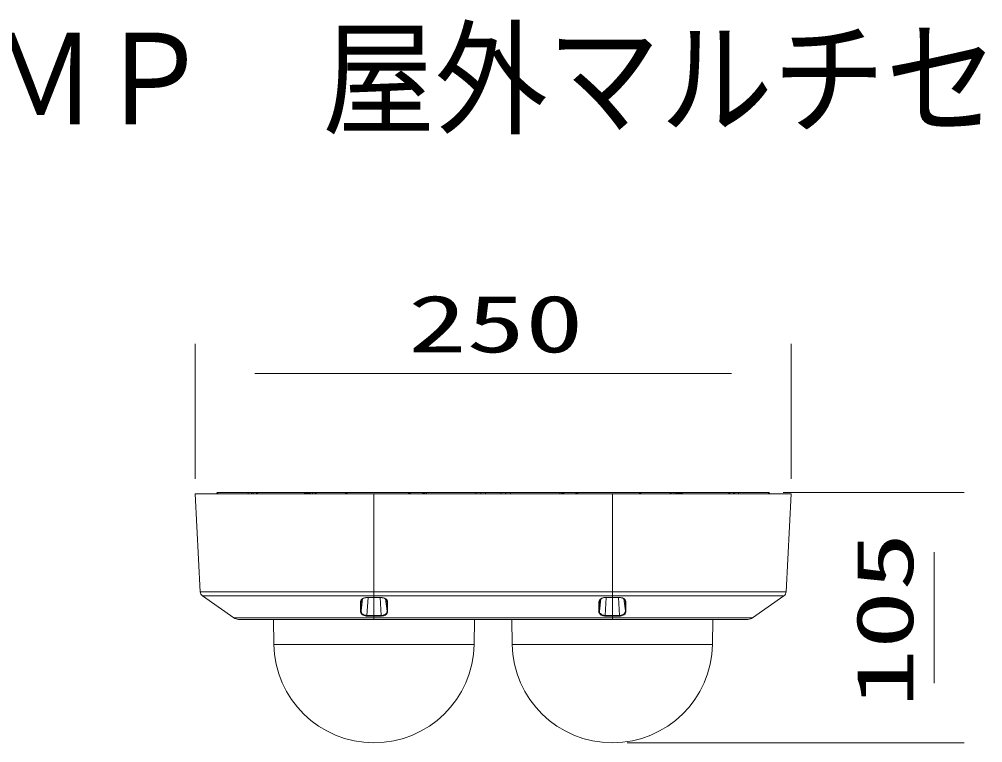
# Model space of a CAD drawing. Units: millimetres on the paper. Extents: x -63 to 65, y -58 to 59.
# Drawn here: x -19.89 to 20.52, y 28.86 to 59.23 of the extents above; entities that cross this region are included whole.
import ezdxf
from ezdxf.enums import TextEntityAlignment as Align

# ---------------------------------------------------------------- set-up
doc = ezdxf.new("R2010")
doc.units = ezdxf.units.MM
doc.layers.add('0-0_MOJI1', color=7, linetype='Continuous')
doc.layers.add('0-2_GAIKEI', color=4, linetype='Continuous', lineweight=9)
doc.layers.add('0-3_SUNPO', color=7, linetype='Continuous', lineweight=9)
doc.styles.add('ＭＳ ゴシック', font='')
doc.styles.get('ＭＳ ゴシック').set_extended_font_data('MS Gothic')

msp = doc.modelspace()

# ---------------------------------------------------------------- linework, layer by layer
at = {"layer": '0-2_GAIKEI', "color": 7}
for p, q in [((12.488, 39.309), (-12.512, 39.309)), ((-12.296, 35.199), (-12.512, 39.309)), ((12.273, 35.199), (12.488, 39.309)), ((-10.89, 34.1), (-12.2, 35.024)), ((10.866, 34.1), (12.176, 35.024)), ((-10.699, 34.039), (10.675, 34.039)), ((-9.211, 32.986), (-9.23, 34.039)), ((-0.812, 32.986), (-0.794, 34.039)), ((-0.517, 34.039), (-0.517, 34.037)), ((0.103, 34.037), (-0.517, 34.037)), ((-0.193, 34.039), (-0.193, 34.037)), ((0.103, 34.039), (0.103, 34.037)), ((0.213, 34.039), (0.213, 34.037)), ((0.771, 34.037), (0.213, 34.037)), ((0.537, 34.039), (0.537, 34.037)), ((0.789, 32.986), (0.77, 34.039)), ((9.188, 32.986), (9.206, 34.039))]:
    msp.add_line(p, q, dxfattribs=at)
at = {"layer": '0-2_GAIKEI'}
for p, q in [((-11.556, 39.359), (-10.296, 39.359)), ((-11.556, 39.359), (-11.556, 39.309)), ((-10.296, 39.359), (-10.152, 39.359)), ((-10.296, 39.309), (-10.296, 39.359)), ((-10.085, 39.359), (-10.152, 39.359)), ((-10.152, 39.309), (-10.152, 39.359)), ((-10.085, 39.359), (-9.927, 39.359)), ((-10.085, 39.309), (-10.085, 39.359)), ((-9.934, 39.359), (-9.902, 39.359)), ((-9.934, 39.309), (-9.934, 39.359)), ((-9.902, 39.359), (-7.589, 39.359)), ((-9.902, 39.309), (-9.902, 39.359)), ((-7.7, 39.319), (-7.924, 39.319)), ((-6.249, 39.359), (-7.589, 39.359)), ((-7.589, 39.359), (-7.589, 39.309)), ((-6.249, 39.359), (-3.426, 39.359)), ((-5.012, 39.309), (-5.012, 34.957)), ((-2.811, 39.359), (-2.811, 39.309)), ((-0.737, 39.359), (-0.537, 39.359)), ((-0.737, 39.359), (-0.737, 39.309)), ((-0.537, 39.359), (-0.437, 39.359)), ((-0.537, 39.359), (-0.537, 39.309)), ((-0.437, 39.359), (-0.337, 39.359)), ((-0.337, 39.359), (0.313, 39.359)), ((-0.337, 39.309), (-0.337, 39.359)), ((0.313, 39.359), (0.413, 39.359)), ((0.313, 39.309), (0.313, 39.359)), ((0.413, 39.359), (0.513, 39.359)), ((0.513, 39.359), (0.713, 39.359)), ((0.513, 39.359), (0.513, 39.309)), ((2.788, 39.359), (0.713, 39.359)), ((0.713, 39.359), (0.713, 39.309)), ((2.788, 39.359), (3.403, 39.359)), ((2.788, 39.359), (2.788, 39.309)), ((6.225, 39.359), (3.403, 39.359)), ((4.988, 34.953), (4.988, 39.309)), ((6.225, 39.359), (7.565, 39.359)), ((7.565, 39.359), (9.878, 39.359)), ((7.565, 39.359), (7.565, 39.309)), ((7.9, 39.319), (7.676, 39.319)), ((9.878, 39.359), (9.91, 39.359)), ((9.878, 39.359), (9.878, 39.309)), ((9.91, 39.359), (10.062, 39.359)), ((9.91, 39.359), (9.91, 39.309)), ((10.062, 39.359), (10.129, 39.359)), ((10.062, 39.309), (10.062, 39.359)), ((10.129, 39.359), (10.273, 39.359)), ((10.129, 39.359), (10.129, 39.309)), ((10.273, 39.359), (11.532, 39.359)), ((10.273, 39.359), (10.273, 39.309)), ((11.532, 39.359), (11.532, 39.309)), ((-12.296, 35.199), (12.273, 35.199)), ((-12.2, 35.024), (12.176, 35.024)), ((-5.556, 34.394), (-5.489, 34.902)), ((-5.554, 34.794), (-5.546, 34.836)), ((-5.307, 34.203), (-5.263, 34.952)), ((-5.012, 34.957), (-5.012, 34.953)), ((-4.466, 34.787), (-4.476, 34.833)), ((4.441, 34.385), (4.508, 34.899)), ((4.443, 34.787), (4.453, 34.833)), ((4.687, 34.202), (4.731, 34.952)), ((4.689, 34.952), (4.689, 34.956)), ((4.988, 34.203), (4.988, 34.953)), ((5.283, 34.203), (5.24, 34.952)), ((5.533, 34.394), (5.465, 34.902)), ((5.531, 34.794), (5.522, 34.836)), ((-10.89, 34.1), (10.866, 34.1)), ((-5.012, 34.176), (-5.012, 34.203)), ((-5.012, 34.176), (-5.012, 34.039)), ((4.687, 34.202), (4.686, 34.176)), ((4.686, 34.176), (4.988, 34.176)), ((4.988, 34.203), (4.988, 34.039)), ((4.988, 34.203), (5.283, 34.203)), ((-9.211, 32.986), (-0.812, 32.986)), ((0.789, 32.986), (9.188, 32.986))]:
    msp.add_line(p, q, dxfattribs=at)
for points in [[(-11.556, 39.359), (-11.567, 39.358), (-11.579, 39.352), (-11.589, 39.345), (-11.599, 39.335), (-11.617, 39.309)], [(-11.556, 39.359), (-11.569, 39.357), (-11.583, 39.35), (-11.596, 39.339)], [(-0.737, 39.359), (-2.811, 39.359), (-3.426, 39.359)], [(11.532, 39.359), (11.543, 39.358), (11.556, 39.352), (11.566, 39.345), (11.575, 39.335), (11.593, 39.309)], [(11.532, 39.359), (11.543, 39.358), (11.556, 39.352), (11.566, 39.345), (11.575, 39.335), (11.593, 39.309)], [(-5.317, 34.955), (-5.357, 34.952), (-5.402, 34.945), (-5.445, 34.931), (-5.485, 34.913), (-5.519, 34.889), (-5.534, 34.875), (-5.546, 34.861), (-5.563, 34.835), (-5.574, 34.807), (-5.578, 34.779)], [(-5.316, 34.951), (-5.369, 34.947), (-5.413, 34.937), (-5.454, 34.922), (-5.489, 34.902), (-5.514, 34.881), (-5.532, 34.86), (-5.546, 34.834), (-5.551, 34.818)], [(-5.307, 34.203), (-5.012, 34.203), (-5.012, 34.953)], [(-5.012, 34.203), (-4.71, 34.202), (-4.754, 34.952)], [(-5.012, 34.176), (-4.71, 34.176), (-4.71, 34.202), (-4.671, 34.205), (-4.632, 34.212), (-4.596, 34.223), (-4.563, 34.238), (-4.534, 34.258), (-4.509, 34.28), (-4.49, 34.305), (-4.476, 34.331), (-4.468, 34.358), (-4.465, 34.385), (-4.532, 34.899)], [(-4.443, 34.772), (-4.444, 34.782), (-4.45, 34.812), (-4.464, 34.841), (-4.485, 34.868), (-4.512, 34.893), (-4.545, 34.914), (-4.581, 34.931), (-4.621, 34.944), (-4.665, 34.952), (-4.713, 34.956), (-4.713, 34.952)], [(-4.713, 34.952), (-4.662, 34.948), (-4.614, 34.938), (-4.57, 34.921), (-4.537, 34.902), (-4.509, 34.88), (-4.489, 34.857), (-4.476, 34.832), (-4.47, 34.814)], [(4.689, 34.956), (4.68, 34.955), (4.631, 34.951), (4.585, 34.941), (4.542, 34.925), (4.502, 34.903), (4.47, 34.877), (4.456, 34.862), (4.445, 34.847), (4.43, 34.82), (4.421, 34.791), (4.419, 34.772)], [(4.446, 34.814), (4.456, 34.839), (4.47, 34.863), (4.492, 34.886), (4.52, 34.906), (4.553, 34.924), (4.597, 34.94), (4.644, 34.949), (4.689, 34.952)], [(5.555, 34.779), (5.55, 34.808), (5.539, 34.836), (5.525, 34.858), (5.508, 34.878), (5.487, 34.896), (5.469, 34.908), (5.449, 34.919), (5.407, 34.937), (5.361, 34.948), (5.314, 34.954), (5.293, 34.955)], [(5.527, 34.818), (5.519, 34.843), (5.502, 34.869), (5.479, 34.892), (5.452, 34.911), (5.414, 34.929), (5.372, 34.942), (5.321, 34.95), (5.293, 34.951)], [(-5.58, 34.379), (-5.579, 34.363), (-5.575, 34.338), (-5.566, 34.314), (-5.553, 34.292), (-5.541, 34.276), (-5.527, 34.26), (-5.495, 34.233), (-5.461, 34.213), (-5.425, 34.197), (-5.386, 34.186), (-5.347, 34.179), (-5.307, 34.177)], [(-5.556, 34.394), (-5.552, 34.363), (-5.541, 34.332), (-5.524, 34.303), (-5.501, 34.277), (-5.474, 34.254), (-5.44, 34.234), (-5.403, 34.218), (-5.364, 34.208), (-5.324, 34.203), (-5.307, 34.203)], [(-4.71, 34.176), (-4.695, 34.177), (-4.649, 34.181), (-4.605, 34.191), (-4.564, 34.206), (-4.529, 34.226), (-4.499, 34.249), (-4.474, 34.275), (-4.456, 34.304), (-4.446, 34.334), (-4.442, 34.364), (-4.442, 34.369)], [(4.419, 34.369), (4.419, 34.352), (4.422, 34.333), (4.428, 34.314), (4.442, 34.287), (4.462, 34.261), (4.488, 34.238), (4.519, 34.218), (4.554, 34.201), (4.59, 34.189), (4.629, 34.181), (4.669, 34.177), (4.686, 34.176)], [(4.441, 34.385), (4.444, 34.357), (4.453, 34.33), (4.467, 34.304), (4.486, 34.28), (4.514, 34.255), (4.546, 34.235), (4.584, 34.219), (4.624, 34.208), (4.666, 34.203), (4.687, 34.202), (4.988, 34.203)], [(5.283, 34.203), (5.318, 34.205), (5.362, 34.213), (5.404, 34.228), (5.443, 34.249), (5.461, 34.262), (5.478, 34.277), (5.492, 34.292), (5.504, 34.308), (5.517, 34.33), (5.526, 34.354), (5.532, 34.378), (5.533, 34.394)], [(5.283, 34.177), (5.323, 34.179), (5.363, 34.186), (5.401, 34.197), (5.438, 34.213), (5.471, 34.234), (5.504, 34.261), (5.517, 34.276), (5.529, 34.292), (5.542, 34.315), (5.551, 34.339), (5.556, 34.363), (5.556, 34.379)]]:
    msp.add_lwpolyline(points, dxfattribs=at)
at = {"layer": '0-2_GAIKEI', "color": 7}
msp.add_lwpolyline([(-0.675, 34.039), (-0.675, 34.037), (-0.794, 34.037)], dxfattribs=at)
at = {"layer": '0-2_GAIKEI'}
for centre, radius, start, end in [((-7.924, 39.219), 0.1, 90, 115.8453), ((-7.7, 39.219), 0.1, 64.1489, 90), ((-7.59, 39.02), 0.34, 58.4858, 89.8305), ((-2.812, 38.979), 0.38, 89.8166, 119.6835), ((2.789, 38.979), 0.38, 60.3165, 90.1834), ((7.566, 39.02), 0.34, 90.1695, 121.5142), ((7.676, 39.219), 0.1, 90, 115.8514), ((7.9, 39.219), 0.1, 64.1547, 90), ((7.253, 34.537), 12.833, 178.9182, 180.7053), ((3.427, 34.556), 8.985, 178.4883, 181.0362), ((-5.424, 34.789), 0.13, 167.0287, 178.0554), ((-5.018, 10.601), 24.356, 89.9855, 90.7034), ((-5.018, 11.944), 23.009, 89.9853, 90.7434), ((-5.309, 34.954), 0.0074, 180, 204.3003), ((-5.03, -10.122), 45.079, 89.5963, 89.9762), ((-5.029, -5.548), 40.501, 89.5526, 89.9752), ((-4.596, 34.784), 0.129, 1.3386, 13.5505), ((-20.343, 34.538), 15.879, 359.4505, 0.9002), ((-39.176, 34.513), 34.734, 359.7637, 0.4278), ((39.232, 34.512), 34.814, 179.5728, 180.2354), ((20.324, 34.538), 15.883, 179.1, 180.5493), ((4.572, 34.784), 0.129, 166.4495, 178.6615), ((5.006, -5.673), 40.626, 90.0255, 90.4468), ((5.008, -10.355), 45.311, 90.0244, 90.4024), ((4.994, 10.582), 24.375, 89.2965, 90.0138), ((4.994, 11.935), 23.019, 89.2566, 90.0143), ((5.286, 34.954), 0.0074, 335.6926, 0), ((5.401, 34.789), 0.13, 1.9447, 12.9741), ((-3.445, 34.557), 8.979, 358.9614, 1.5109), ((-7.276, 34.536), 12.833, 359.2959, 1.083), ((-4.728, 34.198), 0.579, 179.4998, 182.064), ((-5.051, 102.306), 68.13, 269.78491, 270.03284), ((5.028, 101.643), 67.466, 269.96662, 270.21701), ((4.702, 34.198), 0.582, 357.9537, 0.5068)]:
    msp.add_arc(centre, radius, start, end, dxfattribs=at)
at = {"layer": '0-2_GAIKEI', "color": 7}
for centre, radius, start, end in [((-12.068, 35.211), 0.229, 183, 234.8062), ((12.044, 35.211), 0.229, 305.1938, 357), ((-10.699, 34.37), 0.331, 234.8062, 270), ((10.675, 34.37), 0.331, 270, 305.1938), ((-5.012, 33.059), 4.2, 181, 359), ((4.988, 33.059), 4.2, 181, 359)]:
    msp.add_arc(centre, radius, start, end, dxfattribs=at)
at = {"layer": '0-2_GAIKEI'}
for centre, major_axis, ratio, start_param, end_param in [((-6.249, 39.039), (0, -0.32), 0.707107, 2.575022, 3.141593), ((-3.426, 39.039), (0, -0.32), 0.906308, 3.14159, 3.708157), ((3.403, 39.039), (0, -0.32), 0.906308, 2.575028, 3.141595), ((6.225, 39.039), (0, -0.32), 0.707107, 3.141593, 3.708164), ((-5.577, 34.798), (0.0233, 0), 0.818495, 4.689686, 6.085928), ((-4.443, 34.792), (0.0242, 0), 0.817137, 3.35893, 4.696818), ((4.419, 34.792), (0.0242, 0), 0.817158, 4.727877, 6.065871), ((5.553, 34.798), (0.0233, 0), 0.818495, 3.338891, 4.735122), ((-5.578, 34.397), (0.0227, 0), 0.818016, 4.647311, 6.094576), ((-4.442, 34.388), (0.0233, 0), 0.8172, 3.317508, 4.719312), ((4.419, 34.388), (0.0233, 0), 0.817197, 4.705559, 6.107415), ((5.555, 34.397), (0.0227, 0), 0.818015, 3.330212, 4.777472)]:
    msp.add_ellipse(centre, major_axis=major_axis, ratio=ratio, start_param=start_param, end_param=end_param, dxfattribs=at)
at = {"layer": '0-3_SUNPO'}
for p, q in [((-12.512, 39.934), (-12.512, 45.609)), ((12.488, 39.934), (12.488, 45.609)), ((-10.012, 44.359), (9.988, 44.359)), ((12.157, 39.359), (19.738, 39.359)), ((18.488, 36.859), (18.488, 31.359)), ((5.613, 28.859), (19.738, 28.859))]:
    msp.add_line(p, q, dxfattribs=at)

# ---------------------------------------------------------------- texts
at = {"layer": '0-0_MOJI1', "style": 'ＭＳ ゴシック', "width": 0.9}
msp.add_text('２×８ＭＰ\u3000屋外マルチセンサーＡＩカメラ', height=3.848, dxfattribs=at).set_placement((-35.512, 53.659), align=Align.BOTTOM_LEFT)
at = {"layer": '0-3_SUNPO', "style": 'ＭＳ ゴシック', "width": 1.5}
msp.add_text('250', height=2.405, dxfattribs=at).set_placement((-3.583, 44.522), align=Align.BOTTOM_LEFT)
msp.add_text('105', height=2.405, rotation=90, dxfattribs=at).set_placement((18.326, 30.334), align=Align.BOTTOM_LEFT)

doc.saveas('drawing.dxf')
